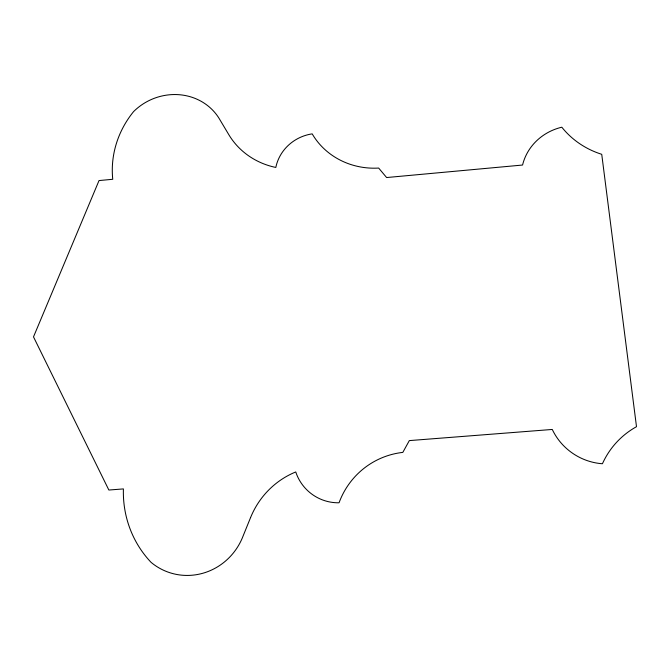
<?xml version="1.0" encoding="UTF-8"?>
<svg xmlns="http://www.w3.org/2000/svg" width="670" height="670" viewBox="0 0 670 670"><rect width="100%" height="100%" fill="white"/><g stroke="black" fill="none" stroke-linecap="round" stroke-linejoin="round"><path stroke-width="1" d="M250.588 517.533L243.118 535.958A60.367 58.173 -67.6 0 1 151.077 562.356A103.364 100.416 -66.2 0 1 123.406 488.916L108.858 490.03L33.5 336.876L99.026 180.565L112.753 179.284A95.986 90.408 -25.8 0 1 133.564 111.622A55.342 51.774 -27.4 0 1 220.095 120.081L228.822 134.687A75.459 70.635 -16.6 0 0 275.822 167.45A42.788 40.686 -15.9 0 1 312.195 133.866A72.402 67.913 -10 0 0 378.659 168.061L386.623 177.542L522.567 165.038A55.141 51.783 8.6 0 1 561.82 127.2A80.459 74.043 7 0 0 601.735 154.309L636.5 426.69A89.345 84.16 40.3 0 0 602.431 463.749A58.257 55.71 31.2 0 1 552.273 429.453L409.328 440.6L402.812 452.392A79.847 78.223 67.3 0 0 339.053 502.785A45.292 44.965 -77.3 0 1 295.746 471.948A83.7 81.765 89.2 0 0 250.588 517.533"/></g></svg>
